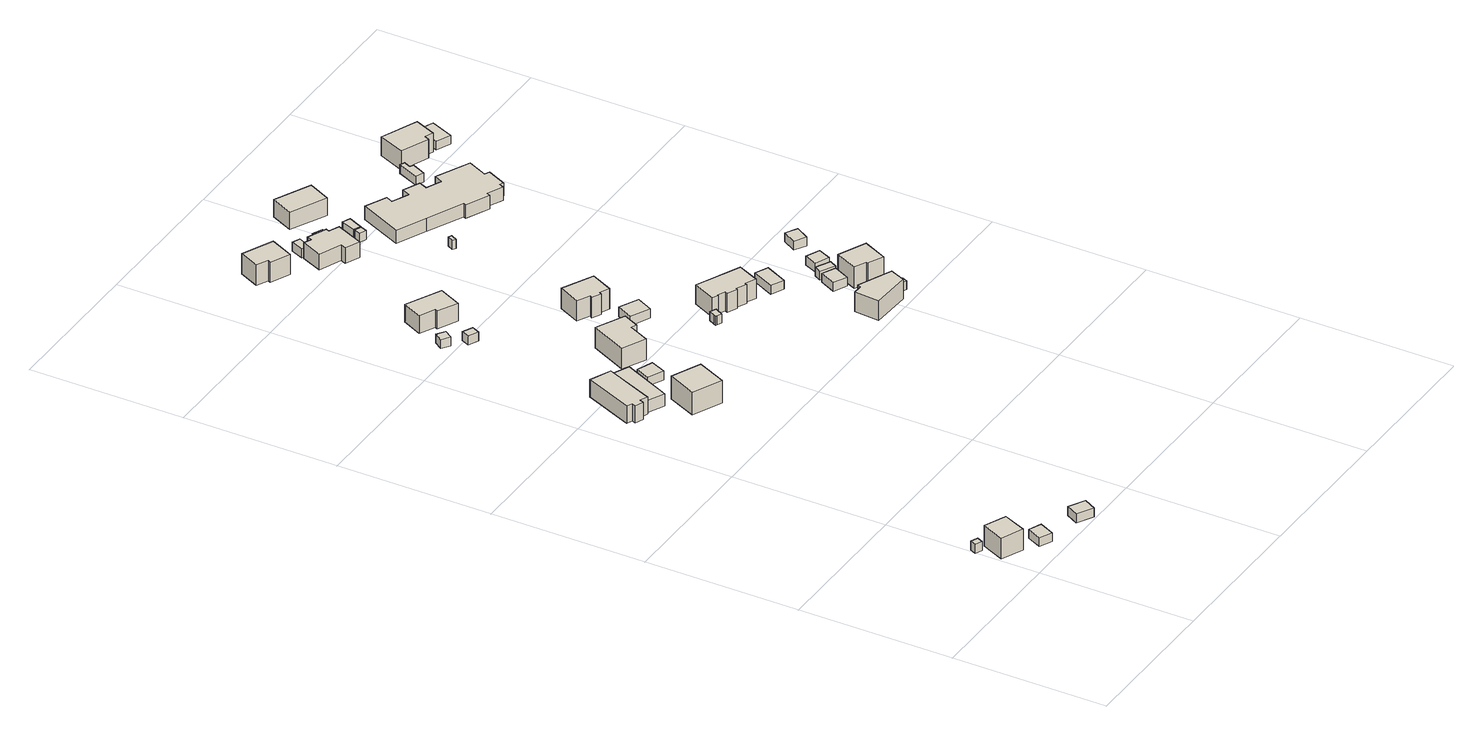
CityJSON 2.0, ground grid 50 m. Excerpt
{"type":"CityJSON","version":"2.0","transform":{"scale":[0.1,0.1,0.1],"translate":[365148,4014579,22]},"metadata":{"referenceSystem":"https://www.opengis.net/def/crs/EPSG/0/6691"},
"CityObjects":{
"building1":{"type":"Building","attributes":{"枝番":1,"利根川水系渡良瀬川洪水浸水想定区域（計画規模）.規模":"L1","利根川水系渡良瀬川洪水浸水想定区域（計画規模）.浸水ランク":"2","利根川水系渡良瀬川洪水浸水想定区域（計画規模）.浸水深":0.74,"利根川水系渡良瀬川洪水浸水想定区域（計画規模）.継続時間":12.6,"利根川水系渡良瀬川洪水浸水想定区域（想定最大規模）.規模":"L2","利根川水系渡良瀬川洪水浸水想定区域（想定最大規模）.浸水ランク":"2","利根川水系渡良瀬川洪水浸水想定区域（想定最大規模）.浸水深":2.66,"利根川水系渡良瀬川洪水浸水想定区域（想定最大規模）.継続時間":45.3,"利根川水系矢場川洪水浸水想定区域（想定最大規模）.規模":"L2","利根川水系矢場川洪水浸水想定区域（想定最大規模）.浸水ランク":"2","利根川水系矢場川洪水浸水想定区域（想定最大規模）.浸水深":0.76,"利根川水系矢場川洪水浸水想定区域（想定最大規模）.継続時間":23.1,"利根川水系多々良川洪水浸水想定区域（計画規模）.規模":"L1","利根川水系多々良川洪水浸水想定区域（計画規模）.浸水ランク":"2","利根川水系多々良川洪水浸水想定区域（計画規模）.浸水深":0.63,"利根川水系多々良川洪水浸水想定区域（計画規模）.継続時間":3.7,"利根川水系多々良川洪水浸水想定区域（想定最大規模）.規模":"L2","利根川水系多々良川洪水浸水想定区域（想定最大規模）.浸水ランク":"2","利根川水系多々良川洪水浸水想定区域（想定最大規模）.浸水深":0.99,"利根川水系多々良川洪水浸水想定区域（想定最大規模）.継続時間":13.7,"利根川水系利根川洪水浸水想定区域（想定最大規模）.規模":"L2","利根川水系利根川洪水浸水想定区域（想定最大規模）.浸水ランク":"2","利根川水系利根川洪水浸水想定区域（想定最大規模）.浸水深":0.806,"BuildingDetails.prefecture":"10","BuildingDetails.city":"10207"},"geometry":[{"type":"Solid","lod":"1","boundaries":[[[[0,1,2,3]],[[2,4,5,3]],[[1,6,4,2]],[[0,7,6,1]],[[3,5,7,0]],[[4,6,7,5]]]]}]},
"building2":{"type":"Building","attributes":{"枝番":1,"利根川水系渡良瀬川洪水浸水想定区域（計画規模）.規模":"L1","利根川水系渡良瀬川洪水浸水想定区域（計画規模）.浸水ランク":"2","利根川水系渡良瀬川洪水浸水想定区域（計画規模）.浸水深":0.74,"利根川水系渡良瀬川洪水浸水想定区域（計画規模）.継続時間":12.6,"利根川水系渡良瀬川洪水浸水想定区域（想定最大規模）.規模":"L2","利根川水系渡良瀬川洪水浸水想定区域（想定最大規模）.浸水ランク":"2","利根川水系渡良瀬川洪水浸水想定区域（想定最大規模）.浸水深":2.66,"利根川水系渡良瀬川洪水浸水想定区域（想定最大規模）.継続時間":45.3,"利根川水系矢場川洪水浸水想定区域（想定最大規模）.規模":"L2","利根川水系矢場川洪水浸水想定区域（想定最大規模）.浸水ランク":"2","利根川水系矢場川洪水浸水想定区域（想定最大規模）.浸水深":0.76,"利根川水系矢場川洪水浸水想定区域（想定最大規模）.継続時間":23.1,"利根川水系多々良川洪水浸水想定区域（計画規模）.規模":"L1","利根川水系多々良川洪水浸水想定区域（計画規模）.浸水ランク":"2","利根川水系多々良川洪水浸水想定区域（計画規模）.浸水深":0.63,"利根川水系多々良川洪水浸水想定区域（計画規模）.継続時間":3.7,"利根川水系多々良川洪水浸水想定区域（想定最大規模）.規模":"L2","利根川水系多々良川洪水浸水想定区域（想定最大規模）.浸水ランク":"2","利根川水系多々良川洪水浸水想定区域（想定最大規模）.浸水深":0.99,"利根川水系多々良川洪水浸水想定区域（想定最大規模）.継続時間":13.7,"利根川水系利根川洪水浸水想定区域（想定最大規模）.規模":"L2","利根川水系利根川洪水浸水想定区域（想定最大規模）.浸水ランク":"2","利根川水系利根川洪水浸水想定区域（想定最大規模）.浸水深":0.806,"usage":"411","measuredHeight":7.8,"BuildingDetails.prefecture":"10","BuildingDetails.city":"10207","BuildingDetails.surveyYear":2016},"geometry":[{"type":"Solid","lod":"1","boundaries":[[[[8,9,10,11]],[[10,12,13,11]],[[9,14,12,10]],[[8,15,14,9]],[[11,13,15,8]],[[12,14,15,13]]]]}]},
"building3":{"type":"Building","attributes":{"枝番":1,"利根川水系渡良瀬川洪水浸水想定区域（計画規模）.規模":"L1","利根川水系渡良瀬川洪水浸水想定区域（計画規模）.浸水ランク":"2","利根川水系渡良瀬川洪水浸水想定区域（計画規模）.浸水深":0.73,"利根川水系渡良瀬川洪水浸水想定区域（計画規模）.継続時間":12.6,"利根川水系渡良瀬川洪水浸水想定区域（想定最大規模）.規模":"L2","利根川水系渡良瀬川洪水浸水想定区域（想定最大規模）.浸水ランク":"2","利根川水系渡良瀬川洪水浸水想定区域（想定最大規模）.浸水深":2.65,"利根川水系渡良瀬川洪水浸水想定区域（想定最大規模）.継続時間":45.3,"利根川水系矢場川洪水浸水想定区域（想定最大規模）.規模":"L2","利根川水系矢場川洪水浸水想定区域（想定最大規模）.浸水ランク":"2","利根川水系矢場川洪水浸水想定区域（想定最大規模）.浸水深":0.75,"利根川水系矢場川洪水浸水想定区域（想定最大規模）.継続時間":23.1,"利根川水系多々良川洪水浸水想定区域（計画規模）.規模":"L1","利根川水系多々良川洪水浸水想定区域（計画規模）.浸水ランク":"2","利根川水系多々良川洪水浸水想定区域（計画規模）.浸水深":0.62,"利根川水系多々良川洪水浸水想定区域（計画規模）.継続時間":3.7,"利根川水系多々良川洪水浸水想定区域（想定最大規模）.規模":"L2","利根川水系多々良川洪水浸水想定区域（想定最大規模）.浸水ランク":"2","利根川水系多々良川洪水浸水想定区域（想定最大規模）.浸水深":0.99,"利根川水系多々良川洪水浸水想定区域（想定最大規模）.継続時間":13.7,"利根川水系利根川洪水浸水想定区域（想定最大規模）.規模":"L2","利根川水系利根川洪水浸水想定区域（想定最大規模）.浸水ランク":"2","利根川水系利根川洪水浸水想定区域（想定最大規模）.浸水深":0.806,"BuildingDetails.prefecture":"10","BuildingDetails.city":"10207"},"geometry":[{"type":"Solid","lod":"1","boundaries":[[[[16,17,18,19]],[[18,20,21,19]],[[17,22,20,18]],[[16,23,22,17]],[[19,21,23,16]],[[20,22,23,21]]]]}]},
"building4":{"type":"Building","attributes":{"枝番":1,"利根川水系渡良瀬川洪水浸水想定区域（計画規模）.規模":"L1","利根川水系渡良瀬川洪水浸水想定区域（計画規模）.浸水ランク":"1","利根川水系渡良瀬川洪水浸水想定区域（計画規模）.浸水深":0.33,"利根川水系渡良瀬川洪水浸水想定区域（計画規模）.継続時間":32.1,"利根川水系渡良瀬川洪水浸水想定区域（想定最大規模）.規模":"L2","利根川水系渡良瀬川洪水浸水想定区域（想定最大規模）.浸水ランク":"2","利根川水系渡良瀬川洪水浸水想定区域（想定最大規模）.浸水深":2.25,"利根川水系渡良瀬川洪水浸水想定区域（想定最大規模）.継続時間":70.8,"利根川水系矢場川洪水浸水想定区域（想定最大規模）.規模":"L2","利根川水系矢場川洪水浸水想定区域（想定最大規模）.浸水ランク":"1","利根川水系矢場川洪水浸水想定区域（想定最大規模）.浸水深":0.35,"利根川水系矢場川洪水浸水想定区域（想定最大規模）.継続時間":47.4,"利根川水系多々良川洪水浸水想定区域（計画規模）.規模":"L1","利根川水系多々良川洪水浸水想定区域（計画規模）.浸水ランク":"1","利根川水系多々良川洪水浸水想定区域（計画規模）.浸水深":0.22,"利根川水系多々良川洪水浸水想定区域（計画規模）.継続時間":11.8,"利根川水系多々良川洪水浸水想定区域（想定最大規模）.規模":"L2","利根川水系多々良川洪水浸水想定区域（想定最大規模）.浸水ランク":"2","利根川水系多々良川洪水浸水想定区域（想定最大規模）.浸水深":0.58,"利根川水系多々良川洪水浸水想定区域（想定最大規模）.継続時間":35.4,"利根川水系利根川洪水浸水想定区域（想定最大規模）.規模":"L2","利根川水系利根川洪水浸水想定区域（想定最大規模）.浸水ランク":"1","利根川水系利根川洪水浸水想定区域（想定最大規模）.浸水深":0.406,"BuildingDetails.prefecture":"10","BuildingDetails.city":"10207"},"geometry":[{"type":"Solid","lod":"1","boundaries":[[[[24,25,26,27]],[[26,28,29,27]],[[25,30,28,26]],[[24,31,30,25]],[[27,29,31,24]],[[28,30,31,29]]]]}]},
"building5":{"type":"Building","attributes":{"枝番":1,"利根川水系渡良瀬川洪水浸水想定区域（想定最大規模）.規模":"L2","利根川水系渡良瀬川洪水浸水想定区域（想定最大規模）.浸水ランク":"2","利根川水系渡良瀬川洪水浸水想定区域（想定最大規模）.浸水深":1.06,"利根川水系渡良瀬川洪水浸水想定区域（想定最大規模）.継続時間":4.5,"利根川水系矢場川洪水浸水想定区域（想定最大規模）.規模":"L2","利根川水系矢場川洪水浸水想定区域（想定最大規模）.浸水ランク":"1","利根川水系矢場川洪水浸水想定区域（想定最大規模）.浸水深":0.33,"usage":"431","measuredHeight":5.9,"BuildingDetails.prefecture":"10","BuildingDetails.city":"10207","BuildingDetails.surveyYear":2016},"geometry":[{"type":"Solid","lod":"1","boundaries":[[[[32,33,34,35,36,37,38,39]],[[38,40,41,39]],[[37,42,40,38]],[[36,43,42,37]],[[35,44,43,36]],[[34,45,44,35]],[[33,46,45,34]],[[32,47,46,33]],[[39,41,47,32]],[[40,42,43,44,45,46,47,41]]]]}]},
"building6":{"type":"Building","attributes":{"枝番":1,"利根川水系渡良瀬川洪水浸水想定区域（想定最大規模）.規模":"L2","利根川水系渡良瀬川洪水浸水想定区域（想定最大規模）.浸水ランク":"2","利根川水系渡良瀬川洪水浸水想定区域（想定最大規模）.浸水深":1.06,"利根川水系渡良瀬川洪水浸水想定区域（想定最大規模）.継続時間":4.5,"usage":"431","measuredHeight":4.8,"BuildingDetails.prefecture":"10","BuildingDetails.city":"10207","BuildingDetails.surveyYear":2016},"geometry":[{"type":"Solid","lod":"1","boundaries":[[[[48,49,50,51]],[[50,52,53,51]],[[49,54,52,50]],[[48,55,54,49]],[[51,53,55,48]],[[52,54,55,53]]]]}]},
"building7":{"type":"Building","attributes":{"枝番":1,"利根川水系渡良瀬川洪水浸水想定区域（計画規模）.規模":"L1","利根川水系渡良瀬川洪水浸水想定区域（想定最大規模）.規模":"L2","利根川水系渡良瀬川洪水浸水想定区域（想定最大規模）.浸水ランク":"2","利根川水系渡良瀬川洪水浸水想定区域（想定最大規模）.浸水深":1.46,"利根川水系渡良瀬川洪水浸水想定区域（想定最大規模）.継続時間":8.1,"利根川水系矢場川洪水浸水想定区域（想定最大規模）.規模":"L2","利根川水系矢場川洪水浸水想定区域（想定最大規模）.浸水ランク":"1","利根川水系矢場川洪水浸水想定区域（想定最大規模）.浸水深":0.17,"利根川水系多々良川洪水浸水想定区域（計画規模）.規模":"L1","利根川水系多々良川洪水浸水想定区域（想定最大規模）.規模":"L2","利根川水系多々良川洪水浸水想定区域（想定最大規模）.浸水ランク":"1","利根川水系多々良川洪水浸水想定区域（想定最大規模）.浸水深":0.2,"usage":"411","measuredHeight":8.8,"BuildingDetails.prefecture":"10","BuildingDetails.city":"10207","BuildingDetails.surveyYear":2016},"geometry":[{"type":"Solid","lod":"1","boundaries":[[[[56,57,58,59]],[[58,60,61,59]],[[57,62,60,58]],[[56,63,62,57]],[[59,61,63,56]],[[60,62,63,61]]]]}]},
"building8":{"type":"Building","attributes":{"枝番":1,"利根川水系渡良瀬川洪水浸水想定区域（計画規模）.規模":"L1","利根川水系渡良瀬川洪水浸水想定区域（想定最大規模）.規模":"L2","利根川水系渡良瀬川洪水浸水想定区域（想定最大規模）.浸水ランク":"2","利根川水系渡良瀬川洪水浸水想定区域（想定最大規模）.浸水深":1.15,"利根川水系渡良瀬川洪水浸水想定区域（想定最大規模）.継続時間":10.5,"利根川水系矢場川洪水浸水想定区域（想定最大規模）.規模":"L2","利根川水系多々良川洪水浸水想定区域（想定最大規模）.規模":"L2","usage":"411","BuildingDetails.prefecture":"10","BuildingDetails.city":"10207","BuildingDetails.surveyYear":2016},"geometry":[{"type":"Solid","lod":"1","boundaries":[[[[64,65,66,67]],[[66,68,69,67]],[[65,70,68,66]],[[64,71,70,65]],[[67,69,71,64]],[[68,70,71,69]]]]}]},
"building9":{"type":"Building","attributes":{"枝番":1,"利根川水系渡良瀬川洪水浸水想定区域（想定最大規模）.規模":"L2","利根川水系渡良瀬川洪水浸水想定区域（想定最大規模）.浸水ランク":"2","利根川水系渡良瀬川洪水浸水想定区域（想定最大規模）.浸水深":1.06,"利根川水系渡良瀬川洪水浸水想定区域（想定最大規模）.継続時間":4.4,"usage":"411","measuredHeight":3.4,"BuildingDetails.prefecture":"10","BuildingDetails.city":"10207","BuildingDetails.surveyYear":2016},"geometry":[{"type":"Solid","lod":"1","boundaries":[[[[72,73,74,75]],[[74,76,77,75]],[[73,78,76,74]],[[72,79,78,73]],[[75,77,79,72]],[[76,78,79,77]]]]}]},
"building10":{"type":"Building","attributes":{"枝番":1,"利根川水系渡良瀬川洪水浸水想定区域（想定最大規模）.規模":"L2","利根川水系渡良瀬川洪水浸水想定区域（想定最大規模）.浸水ランク":"2","利根川水系渡良瀬川洪水浸水想定区域（想定最大規模）.浸水深":1.15,"利根川水系渡良瀬川洪水浸水想定区域（想定最大規模）.継続時間":7.3,"利根川水系矢場川洪水浸水想定区域（想定最大規模）.規模":"L2","BuildingDetails.prefecture":"10","BuildingDetails.city":"10207"},"geometry":[{"type":"Solid","lod":"1","boundaries":[[[[80,81,82,83]],[[82,84,85,83]],[[81,86,84,82]],[[80,87,86,81]],[[83,85,87,80]],[[84,86,87,85]]]]}]},
"building11":{"type":"Building","attributes":{"枝番":1,"利根川水系渡良瀬川洪水浸水想定区域（計画規模）.規模":"L1","利根川水系渡良瀬川洪水浸水想定区域（想定最大規模）.規模":"L2","利根川水系渡良瀬川洪水浸水想定区域（想定最大規模）.浸水ランク":"2","利根川水系渡良瀬川洪水浸水想定区域（想定最大規模）.浸水深":0.96,"利根川水系渡良瀬川洪水浸水想定区域（想定最大規模）.継続時間":7,"利根川水系矢場川洪水浸水想定区域（想定最大規模）.規模":"L2","利根川水系矢場川洪水浸水想定区域（想定最大規模）.浸水ランク":"1","利根川水系矢場川洪水浸水想定区域（想定最大規模）.浸水深":0.46,"利根川水系多々良川洪水浸水想定区域（想定最大規模）.規模":"L2","usage":"411","measuredHeight":7.8,"BuildingDetails.prefecture":"10","BuildingDetails.city":"10207","BuildingDetails.surveyYear":2016},"geometry":[{"type":"Solid","lod":"1","boundaries":[[[[88,89,90,91,92,93]],[[92,94,95,93]],[[91,96,94,92]],[[90,97,96,91]],[[89,98,97,90]],[[88,99,98,89]],[[93,95,99,88]],[[94,96,97,98,99,95]]]]}]},
"building12":{"type":"Building","attributes":{"枝番":1,"利根川水系渡良瀬川洪水浸水想定区域（想定最大規模）.規模":"L2","利根川水系渡良瀬川洪水浸水想定区域（想定最大規模）.浸水ランク":"2","利根川水系渡良瀬川洪水浸水想定区域（想定最大規模）.浸水深":0.86,"利根川水系渡良瀬川洪水浸水想定区域（想定最大規模）.継続時間":4.4,"利根川水系矢場川洪水浸水想定区域（想定最大規模）.規模":"L2","usage":"411","measuredHeight":7.8,"BuildingDetails.prefecture":"10","BuildingDetails.city":"10207","BuildingDetails.surveyYear":2016},"geometry":[{"type":"Solid","lod":"1","boundaries":[[[[100,101,102,103,104,105]],[[104,106,107,105]],[[103,108,106,104]],[[102,109,108,103]],[[101,110,109,102]],[[100,111,110,101]],[[105,107,111,100]],[[106,108,109,110,111,107]]]]}]},
"building13":{"type":"Building","attributes":{"枝番":1,"利根川水系渡良瀬川洪水浸水想定区域（想定最大規模）.規模":"L2","利根川水系渡良瀬川洪水浸水想定区域（想定最大規模）.浸水ランク":"2","利根川水系渡良瀬川洪水浸水想定区域（想定最大規模）.浸水深":1.15,"利根川水系渡良瀬川洪水浸水想定区域（想定最大規模）.継続時間":4.1,"利根川水系矢場川洪水浸水想定区域（想定最大規模）.規模":"L2","usage":"411","measuredHeight":7.3,"BuildingDetails.prefecture":"10","BuildingDetails.city":"10207","BuildingDetails.surveyYear":2016},"geometry":[{"type":"Solid","lod":"1","boundaries":[[[[112,113,114,115,116,117]],[[116,118,119,117]],[[115,120,118,116]],[[114,121,120,115]],[[113,122,121,114]],[[112,123,122,113]],[[117,119,123,112]],[[118,120,121,122,123,119]]]]}]},
"building14":{"type":"Building","attributes":{"枝番":1,"利根川水系渡良瀬川洪水浸水想定区域（想定最大規模）.規模":"L2","利根川水系渡良瀬川洪水浸水想定区域（想定最大規模）.浸水ランク":"2","利根川水系渡良瀬川洪水浸水想定区域（想定最大規模）.浸水深":1.46,"利根川水系渡良瀬川洪水浸水想定区域（想定最大規模）.継続時間":7,"利根川水系矢場川洪水浸水想定区域（想定最大規模）.規模":"L2","利根川水系矢場川洪水浸水想定区域（想定最大規模）.浸水ランク":"1","利根川水系矢場川洪水浸水想定区域（想定最大規模）.浸水深":0.44,"usage":"411","measuredHeight":3.3,"BuildingDetails.prefecture":"10","BuildingDetails.city":"10207","BuildingDetails.surveyYear":2016},"geometry":[{"type":"Solid","lod":"1","boundaries":[[[[124,125,126,127]],[[126,128,129,127]],[[125,130,128,126]],[[124,131,130,125]],[[127,129,131,124]],[[128,130,131,129]]]]}]},
"building15":{"type":"Building","attributes":{"枝番":1,"利根川水系渡良瀬川洪水浸水想定区域（想定最大規模）.規模":"L2","利根川水系渡良瀬川洪水浸水想定区域（想定最大規模）.浸水ランク":"2","利根川水系渡良瀬川洪水浸水想定区域（想定最大規模）.浸水深":1.15,"利根川水系渡良瀬川洪水浸水想定区域（想定最大規模）.継続時間":8.5,"利根川水系矢場川洪水浸水想定区域（想定最大規模）.規模":"L2","利根川水系矢場川洪水浸水想定区域（想定最大規模）.浸水ランク":"1","利根川水系矢場川洪水浸水想定区域（想定最大規模）.浸水深":0.26,"usage":"411","measuredHeight":8.2,"BuildingDetails.prefecture":"10","BuildingDetails.city":"10207","BuildingDetails.surveyYear":2016},"geometry":[{"type":"Solid","lod":"1","boundaries":[[[[132,133,134,135,136,137,138,139]],[[138,140,141,139]],[[137,142,140,138]],[[136,143,142,137]],[[135,144,143,136]],[[134,145,144,135]],[[133,146,145,134]],[[132,147,146,133]],[[139,141,147,132]],[[140,142,143,144,145,146,147,141]]]]}]},
"building16":{"type":"Building","attributes":{"枝番":1,"利根川水系渡良瀬川洪水浸水想定区域（計画規模）.規模":"L1","利根川水系渡良瀬川洪水浸水想定区域（計画規模）.浸水ランク":"1","利根川水系渡良瀬川洪水浸水想定区域（計画規模）.浸水深":0.24,"利根川水系渡良瀬川洪水浸水想定区域（想定最大規模）.規模":"L2","利根川水系渡良瀬川洪水浸水想定区域（想定最大規模）.浸水ランク":"2","利根川水系渡良瀬川洪水浸水想定区域（想定最大規模）.浸水深":1.46,"利根川水系渡良瀬川洪水浸水想定区域（想定最大規模）.継続時間":7.2,"利根川水系矢場川洪水浸水想定区域（想定最大規模）.規模":"L2","利根川水系矢場川洪水浸水想定区域（想定最大規模）.浸水ランク":"1","利根川水系矢場川洪水浸水想定区域（想定最大規模）.浸水深":0.36,"利根川水系多々良川洪水浸水想定区域（想定最大規模）.規模":"L2","利根川水系多々良川洪水浸水想定区域（想定最大規模）.浸水ランク":"1","利根川水系多々良川洪水浸水想定区域（想定最大規模）.浸水深":0.49,"利根川水系利根川洪水浸水想定区域（想定最大規模）.規模":"L2","利根川水系利根川洪水浸水想定区域（想定最大規模）.浸水ランク":"1","利根川水系利根川洪水浸水想定区域（想定最大規模）.浸水深":0.304,"BuildingDetails.prefecture":"10","BuildingDetails.city":"10207"},"geometry":[{"type":"Solid","lod":"1","boundaries":[[[[148,149,150,151,152,153]],[[152,154,155,153]],[[151,156,154,152]],[[150,157,156,151]],[[149,158,157,150]],[[148,159,158,149]],[[153,155,159,148]],[[154,156,157,158,159,155]]]]}]},
"building17":{"type":"Building","attributes":{"枝番":1,"利根川水系渡良瀬川洪水浸水想定区域（想定最大規模）.規模":"L2","利根川水系渡良瀬川洪水浸水想定区域（想定最大規模）.浸水ランク":"2","利根川水系渡良瀬川洪水浸水想定区域（想定最大規模）.浸水深":1.15,"利根川水系渡良瀬川洪水浸水想定区域（想定最大規模）.継続時間":4.5,"usage":"411","BuildingDetails.prefecture":"10","BuildingDetails.city":"10207","BuildingDetails.surveyYear":2016},"geometry":[{"type":"Solid","lod":"1","boundaries":[[[[160,161,162,163]],[[162,164,165,163]],[[161,166,164,162]],[[160,167,166,161]],[[163,165,167,160]],[[164,166,167,165]]]]}]},
"building18":{"type":"Building","attributes":{"枝番":1,"利根川水系渡良瀬川洪水浸水想定区域（想定最大規模）.規模":"L2","利根川水系渡良瀬川洪水浸水想定区域（想定最大規模）.浸水ランク":"2","利根川水系渡良瀬川洪水浸水想定区域（想定最大規模）.浸水深":0.76,"利根川水系渡良瀬川洪水浸水想定区域（想定最大規模）.継続時間":4.5,"usage":"411","measuredHeight":7,"BuildingDetails.prefecture":"10","BuildingDetails.city":"10207","BuildingDetails.surveyYear":2016},"geometry":[{"type":"Solid","lod":"1","boundaries":[[[[168,169,170,171,172,173,174,175,176,177]],[[176,178,179,177]],[[175,180,178,176]],[[174,181,180,175]],[[173,182,181,174]],[[172,183,182,173]],[[171,184,183,172]],[[170,185,184,171]],[[169,186,185,170]],[[168,187,186,169]],[[177,179,187,168]],[[178,180,181,182,183,184,185,186,187,179]]]]}]},
"building19":{"type":"Building","attributes":{"枝番":1,"利根川水系渡良瀬川洪水浸水想定区域（想定最大規模）.規模":"L2","利根川水系渡良瀬川洪水浸水想定区域（想定最大規模）.浸水ランク":"2","利根川水系渡良瀬川洪水浸水想定区域（想定最大規模）.浸水深":1.36,"利根川水系渡良瀬川洪水浸水想定区域（想定最大規模）.継続時間":7.2,"利根川水系矢場川洪水浸水想定区域（想定最大規模）.規模":"L2","利根川水系矢場川洪水浸水想定区域（想定最大規模）.浸水ランク":"2","利根川水系矢場川洪水浸水想定区域（想定最大規模）.浸水深":0.63,"usage":"411","measuredHeight":7.8,"BuildingDetails.prefecture":"10","BuildingDetails.city":"10207","BuildingDetails.surveyYear":2016},"geometry":[{"type":"Solid","lod":"1","boundaries":[[[[188,189,190,191,192,193,194,195,196,197,198,199]],[[198,200,201,199]],[[197,202,200,198]],[[196,203,202,197]],[[195,204,203,196]],[[194,205,204,195]],[[193,206,205,194]],[[192,207,206,193]],[[191,208,207,192]],[[190,209,208,191]],[[189,210,209,190]],[[188,211,210,189]],[[199,201,211,188]],[[200,202,203,204,205,206,207,208,209,210,211,201]]]]}]},
"building20":{"type":"Building","attributes":{"枝番":1,"利根川水系渡良瀬川洪水浸水想定区域（想定最大規模）.規模":"L2","利根川水系渡良瀬川洪水浸水想定区域（想定最大規模）.浸水ランク":"2","利根川水系渡良瀬川洪水浸水想定区域（想定最大規模）.浸水深":1.15,"利根川水系渡良瀬川洪水浸水想定区域（想定最大規模）.継続時間":4.5,"usage":"411","measuredHeight":3.2,"BuildingDetails.prefecture":"10","BuildingDetails.city":"10207","BuildingDetails.surveyYear":2016},"geometry":[{"type":"Solid","lod":"1","boundaries":[[[[212,213,214,215]],[[214,216,217,215]],[[213,218,216,214]],[[212,219,218,213]],[[215,217,219,212]],[[216,218,219,217]]]]}]},
"building21":{"type":"Building","attributes":{"枝番":1,"利根川水系渡良瀬川洪水浸水想定区域（想定最大規模）.規模":"L2","利根川水系渡良瀬川洪水浸水想定区域（想定最大規模）.浸水ランク":"2","利根川水系渡良瀬川洪水浸水想定区域（想定最大規模）.浸水深":1.26,"利根川水系渡良瀬川洪水浸水想定区域（想定最大規模）.継続時間":4.5,"BuildingDetails.prefecture":"10","BuildingDetails.city":"10207"},"geometry":[{"type":"Solid","lod":"1","boundaries":[[[[220,221,222,223]],[[222,224,225,223]],[[221,226,224,222]],[[220,227,226,221]],[[223,225,227,220]],[[224,226,227,225]]]]}]},
"building22":{"type":"Building","attributes":{"枝番":1,"利根川水系渡良瀬川洪水浸水想定区域（計画規模）.規模":"L1","利根川水系渡良瀬川洪水浸水想定区域（計画規模）.浸水ランク":"1","利根川水系渡良瀬川洪水浸水想定区域（計画規模）.浸水深":0.13,"利根川水系渡良瀬川洪水浸水想定区域（計画規模）.継続時間":7.1,"利根川水系渡良瀬川洪水浸水想定区域（想定最大規模）.規模":"L2","利根川水系渡良瀬川洪水浸水想定区域（想定最大規模）.浸水ランク":"2","利根川水系渡良瀬川洪水浸水想定区域（想定最大規模）.浸水深":2.04,"利根川水系渡良瀬川洪水浸水想定区域（想定最大規模）.継続時間":27.8,"利根川水系矢場川洪水浸水想定区域（想定最大規模）.規模":"L2","利根川水系矢場川洪水浸水想定区域（想定最大規模）.浸水ランク":"1","利根川水系矢場川洪水浸水想定区域（想定最大規模）.浸水深":0.15,"利根川水系矢場川洪水浸水想定区域（想定最大規模）.継続時間":9.6,"利根川水系多々良川洪水浸水想定区域（計画規模）.規模":"L1","利根川水系多々良川洪水浸水想定区域（想定最大規模）.規模":"L2","利根川水系多々良川洪水浸水想定区域（想定最大規模）.浸水ランク":"1","利根川水系多々良川洪水浸水想定区域（想定最大規模）.浸水深":0.39,"利根川水系多々良川洪水浸水想定区域（想定最大規模）.継続時間":10.8,"利根川水系利根川洪水浸水想定区域（想定最大規模）.規模":"L2","利根川水系利根川洪水浸水想定区域（想定最大規模）.浸水ランク":"1","利根川水系利根川洪水浸水想定区域（想定最大規模）.浸水深":0.201,"usage":"411","measuredHeight":7.5,"BuildingDetails.prefecture":"10","BuildingDetails.city":"10207","BuildingDetails.surveyYear":2016},"geometry":[{"type":"Solid","lod":"1","boundaries":[[[[228,229,230,231,232,233]],[[232,234,235,233]],[[231,236,234,232]],[[230,237,236,231]],[[229,238,237,230]],[[228,239,238,229]],[[233,235,239,228]],[[234,236,237,238,239,235]]]]}]},
"building23":{"type":"Building","attributes":{"枝番":1,"利根川水系渡良瀬川洪水浸水想定区域（想定最大規模）.規模":"L2","利根川水系渡良瀬川洪水浸水想定区域（想定最大規模）.浸水ランク":"2","利根川水系渡良瀬川洪水浸水想定区域（想定最大規模）.浸水深":1.46,"利根川水系渡良瀬川洪水浸水想定区域（想定最大規模）.継続時間":5.4,"利根川水系矢場川洪水浸水想定区域（想定最大規模）.規模":"L2","BuildingDetails.prefecture":"10","BuildingDetails.city":"10207"},"geometry":[{"type":"Solid","lod":"1","boundaries":[[[[240,241,242,243]],[[242,244,245,243]],[[241,246,244,242]],[[240,247,246,241]],[[243,245,247,240]],[[244,246,247,245]]]]}]},
"building24":{"type":"Building","attributes":{"枝番":1,"利根川水系渡良瀬川洪水浸水想定区域（想定最大規模）.規模":"L2","利根川水系渡良瀬川洪水浸水想定区域（想定最大規模）.浸水ランク":"2","利根川水系渡良瀬川洪水浸水想定区域（想定最大規模）.浸水深":1.26,"利根川水系渡良瀬川洪水浸水想定区域（想定最大規模）.継続時間":4.5,"BuildingDetails.prefecture":"10","BuildingDetails.city":"10207"},"geometry":[{"type":"Solid","lod":"1","boundaries":[[[[248,249,250,251]],[[250,252,253,251]],[[249,254,252,250]],[[248,255,254,249]],[[251,253,255,248]],[[252,254,255,253]]]]}]},
"building25":{"type":"Building","attributes":{"枝番":1,"利根川水系渡良瀬川洪水浸水想定区域（計画規模）.規模":"L1","利根川水系渡良瀬川洪水浸水想定区域（計画規模）.浸水ランク":"1","利根川水系渡良瀬川洪水浸水想定区域（計画規模）.浸水深":0.23,"利根川水系渡良瀬川洪水浸水想定区域（想定最大規模）.規模":"L2","利根川水系渡良瀬川洪水浸水想定区域（想定最大規模）.浸水ランク":"2","利根川水系渡良瀬川洪水浸水想定区域（想定最大規模）.浸水深":2.16,"利根川水系渡良瀬川洪水浸水想定区域（想定最大規模）.継続時間":11.1,"利根川水系矢場川洪水浸水想定区域（想定最大規模）.規模":"L2","利根川水系矢場川洪水浸水想定区域（想定最大規模）.浸水ランク":"1","利根川水系矢場川洪水浸水想定区域（想定最大規模）.浸水深":0.4,"利根川水系多々良川洪水浸水想定区域（想定最大規模）.規模":"L2","利根川水系多々良川洪水浸水想定区域（想定最大規模）.浸水ランク":"2","利根川水系多々良川洪水浸水想定区域（想定最大規模）.浸水深":0.5,"利根川水系利根川洪水浸水想定区域（想定最大規模）.規模":"L2","利根川水系利根川洪水浸水想定区域（想定最大規模）.浸水ランク":"1","利根川水系利根川洪水浸水想定区域（想定最大規模）.浸水深":0.301,"BuildingDetails.prefecture":"10","BuildingDetails.city":"10207"},"geometry":[{"type":"Solid","lod":"1","boundaries":[[[[256,257,258,259]],[[258,260,261,259]],[[257,262,260,258]],[[256,263,262,257]],[[259,261,263,256]],[[260,262,263,261]]]]}]},
"building26":{"type":"Building","attributes":{"枝番":1,"利根川水系渡良瀬川洪水浸水想定区域（想定最大規模）.規模":"L2","利根川水系渡良瀬川洪水浸水想定区域（想定最大規模）.浸水ランク":"2","利根川水系渡良瀬川洪水浸水想定区域（想定最大規模）.浸水深":1.06,"利根川水系渡良瀬川洪水浸水想定区域（想定最大規模）.継続時間":6.5,"利根川水系矢場川洪水浸水想定区域（想定最大規模）.規模":"L2","usage":"411","measuredHeight":7.3,"BuildingDetails.prefecture":"10","BuildingDetails.city":"10207","BuildingDetails.surveyYear":2016},"geometry":[{"type":"Solid","lod":"1","boundaries":[[[[264,265,266,267]],[[266,268,269,267]],[[265,270,268,266]],[[264,271,270,265]],[[267,269,271,264]],[[268,270,271,269]]]]}]},
"building27":{"type":"Building","attributes":{"枝番":1,"利根川水系渡良瀬川洪水浸水想定区域（計画規模）.規模":"L1","利根川水系渡良瀬川洪水浸水想定区域（計画規模）.浸水ランク":"1","利根川水系渡良瀬川洪水浸水想定区域（計画規模）.浸水深":0.13,"利根川水系渡良瀬川洪水浸水想定区域（想定最大規模）.規模":"L2","利根川水系渡良瀬川洪水浸水想定区域（想定最大規模）.浸水ランク":"2","利根川水系渡良瀬川洪水浸水想定区域（想定最大規模）.浸水深":2.04,"利根川水系渡良瀬川洪水浸水想定区域（想定最大規模）.継続時間":10.4,"利根川水系矢場川洪水浸水想定区域（想定最大規模）.規模":"L2","利根川水系矢場川洪水浸水想定区域（想定最大規模）.浸水ランク":"1","利根川水系矢場川洪水浸水想定区域（想定最大規模）.浸水深":0.17,"利根川水系多々良川洪水浸水想定区域（想定最大規模）.規模":"L2","利根川水系多々良川洪水浸水想定区域（想定最大規模）.浸水ランク":"1","利根川水系多々良川洪水浸水想定区域（想定最大規模）.浸水深":0.39,"利根川水系利根川洪水浸水想定区域（想定最大規模）.規模":"L2","利根川水系利根川洪水浸水想定区域（想定最大規模）.浸水ランク":"1","利根川水系利根川洪水浸水想定区域（想定最大規模）.浸水深":0.201,"measuredHeight":3.9,"BuildingDetails.prefecture":"10","BuildingDetails.city":"10207"},"geometry":[{"type":"Solid","lod":"1","boundaries":[[[[272,273,274,275]],[[274,276,277,275]],[[273,278,276,274]],[[272,279,278,273]],[[275,277,279,272]],[[276,278,279,277]]]]}]},
"building28":{"type":"Building","attributes":{"枝番":1,"利根川水系渡良瀬川洪水浸水想定区域（計画規模）.規模":"L1","利根川水系渡良瀬川洪水浸水想定区域（計画規模）.継続時間":7.1,"利根川水系渡良瀬川洪水浸水想定区域（想定最大規模）.規模":"L2","利根川水系渡良瀬川洪水浸水想定区域（想定最大規模）.浸水ランク":"2","利根川水系渡良瀬川洪水浸水想定区域（想定最大規模）.浸水深":1.85,"利根川水系渡良瀬川洪水浸水想定区域（想定最大規模）.継続時間":27.8,"利根川水系矢場川洪水浸水想定区域（想定最大規模）.規模":"L2","利根川水系矢場川洪水浸水想定区域（想定最大規模）.継続時間":9.6,"利根川水系多々良川洪水浸水想定区域（計画規模）.規模":"L1","利根川水系多々良川洪水浸水想定区域（想定最大規模）.規模":"L2","利根川水系多々良川洪水浸水想定区域（想定最大規模）.浸水ランク":"1","利根川水系多々良川洪水浸水想定区域（想定最大規模）.浸水深":0.19,"利根川水系多々良川洪水浸水想定区域（想定最大規模）.継続時間":10.8,"利根川水系利根川洪水浸水想定区域（想定最大規模）.規模":"L2","利根川水系利根川洪水浸水想定区域（想定最大規模）.浸水ランク":"1","利根川水系利根川洪水浸水想定区域（想定最大規模）.浸水深":0.001,"BuildingDetails.prefecture":"10","BuildingDetails.city":"10207"},"geometry":[{"type":"Solid","lod":"1","boundaries":[[[[280,281,282,283]],[[282,284,285,283]],[[281,286,284,282]],[[280,287,286,281]],[[283,285,287,280]],[[284,286,287,285]]]]}]},
"building29":{"type":"Building","attributes":{"枝番":1,"利根川水系渡良瀬川洪水浸水想定区域（計画規模）.規模":"L1","利根川水系渡良瀬川洪水浸水想定区域（計画規模）.浸水ランク":"1","利根川水系渡良瀬川洪水浸水想定区域（計画規模）.浸水深":0.13,"利根川水系渡良瀬川洪水浸水想定区域（想定最大規模）.規模":"L2","利根川水系渡良瀬川洪水浸水想定区域（想定最大規模）.浸水ランク":"2","利根川水系渡良瀬川洪水浸水想定区域（想定最大規模）.浸水深":2.04,"利根川水系渡良瀬川洪水浸水想定区域（想定最大規模）.継続時間":10.4,"利根川水系矢場川洪水浸水想定区域（想定最大規模）.規模":"L2","利根川水系矢場川洪水浸水想定区域（想定最大規模）.浸水ランク":"1","利根川水系矢場川洪水浸水想定区域（想定最大規模）.浸水深":0.17,"利根川水系多々良川洪水浸水想定区域（想定最大規模）.規模":"L2","利根川水系多々良川洪水浸水想定区域（想定最大規模）.浸水ランク":"1","利根川水系多々良川洪水浸水想定区域（想定最大規模）.浸水深":0.39,"利根川水系利根川洪水浸水想定区域（想定最大規模）.規模":"L2","利根川水系利根川洪水浸水想定区域（想定最大規模）.浸水ランク":"1","利根川水系利根川洪水浸水想定区域（想定最大規模）.浸水深":0.201,"measuredHeight":8.1,"BuildingDetails.prefecture":"10","BuildingDetails.city":"10207"},"geometry":[{"type":"Solid","lod":"1","boundaries":[[[[288,289,290,291]],[[290,292,293,291]],[[289,294,292,290]],[[288,295,294,289]],[[291,293,295,288]],[[292,294,295,293]]]]}]},
"building30":{"type":"Building","attributes":{"枝番":1,"利根川水系渡良瀬川洪水浸水想定区域（計画規模）.規模":"L1","利根川水系渡良瀬川洪水浸水想定区域（計画規模）.浸水ランク":"1","利根川水系渡良瀬川洪水浸水想定区域（計画規模）.浸水深":0.03,"利根川水系渡良瀬川洪水浸水想定区域（想定最大規模）.規模":"L2","利根川水系渡良瀬川洪水浸水想定区域（想定最大規模）.浸水ランク":"2","利根川水系渡良瀬川洪水浸水想定区域（想定最大規模）.浸水深":1.65,"利根川水系渡良瀬川洪水浸水想定区域（想定最大規模）.継続時間":10.4,"利根川水系矢場川洪水浸水想定区域（想定最大規模）.規模":"L2","利根川水系矢場川洪水浸水想定区域（想定最大規模）.浸水ランク":"1","利根川水系矢場川洪水浸水想定区域（想定最大規模）.浸水深":0.06,"利根川水系多々良川洪水浸水想定区域（想定最大規模）.規模":"L2","利根川水系多々良川洪水浸水想定区域（想定最大規模）.浸水ランク":"1","利根川水系多々良川洪水浸水想定区域（想定最大規模）.浸水深":0.09,"利根川水系利根川洪水浸水想定区域（想定最大規模）.規模":"L2","利根川水系利根川洪水浸水想定区域（想定最大規模）.浸水ランク":"1","利根川水系利根川洪水浸水想定区域（想定最大規模）.浸水深":0.101,"usage":"411","measuredHeight":8.2,"BuildingDetails.prefecture":"10","BuildingDetails.city":"10207","BuildingDetails.surveyYear":2016},"geometry":[{"type":"Solid","lod":"1","boundaries":[[[[296,297,298,299,300,301]],[[300,302,303,301]],[[299,304,302,300]],[[298,305,304,299]],[[297,306,305,298]],[[296,307,306,297]],[[301,303,307,296]],[[302,304,305,306,307,303]]]]}]},
"building31":{"type":"Building","attributes":{"枝番":1,"利根川水系渡良瀬川洪水浸水想定区域（計画規模）.規模":"L1","利根川水系渡良瀬川洪水浸水想定区域（計画規模）.浸水ランク":"1","利根川水系渡良瀬川洪水浸水想定区域（計画規模）.浸水深":0.03,"利根川水系渡良瀬川洪水浸水想定区域（想定最大規模）.規模":"L2","利根川水系渡良瀬川洪水浸水想定区域（想定最大規模）.浸水ランク":"2","利根川水系渡良瀬川洪水浸水想定区域（想定最大規模）.浸水深":1.95,"利根川水系渡良瀬川洪水浸水想定区域（想定最大規模）.継続時間":11.1,"利根川水系矢場川洪水浸水想定区域（想定最大規模）.規模":"L2","利根川水系矢場川洪水浸水想定区域（想定最大規模）.浸水ランク":"1","利根川水系矢場川洪水浸水想定区域（想定最大規模）.浸水深":0.11,"利根川水系多々良川洪水浸水想定区域（想定最大規模）.規模":"L2","利根川水系多々良川洪水浸水想定区域（想定最大規模）.浸水ランク":"1","利根川水系多々良川洪水浸水想定区域（想定最大規模）.浸水深":0.28,"利根川水系利根川洪水浸水想定区域（想定最大規模）.規模":"L2","利根川水系利根川洪水浸水想定区域（想定最大規模）.浸水ランク":"1","利根川水系利根川洪水浸水想定区域（想定最大規模）.浸水深":0.101,"measuredHeight":3.3,"BuildingDetails.prefecture":"10","BuildingDetails.city":"10207"},"geometry":[{"type":"Solid","lod":"1","boundaries":[[[[308,309,310,311]],[[310,312,313,311]],[[309,314,312,310]],[[308,315,314,309]],[[311,313,315,308]],[[312,314,315,313]]]]}]},
"building32":{"type":"Building","attributes":{"枝番":1,"利根川水系渡良瀬川洪水浸水想定区域（想定最大規模）.規模":"L2","利根川水系渡良瀬川洪水浸水想定区域（想定最大規模）.浸水ランク":"2","利根川水系渡良瀬川洪水浸水想定区域（想定最大規模）.浸水深":1.36,"利根川水系渡良瀬川洪水浸水想定区域（想定最大規模）.継続時間":5.4,"利根川水系矢場川洪水浸水想定区域（想定最大規模）.規模":"L2","利根川水系矢場川洪水浸水想定区域（想定最大規模）.浸水ランク":"1","利根川水系矢場川洪水浸水想定区域（想定最大規模）.浸水深":0.08,"usage":"422","measuredHeight":7.3,"BuildingDetails.prefecture":"10","BuildingDetails.city":"10207","BuildingDetails.surveyYear":2016},"geometry":[{"type":"Solid","lod":"1","boundaries":[[[[316,317,318,319,320,321,322,323,324,325,326,327,328,329,330,331,332,333,334,335,336,337]],[[336,338,339,337]],[[335,340,338,336]],[[334,341,340,335]],[[333,342,341,334]],[[332,343,342,333]],[[331,344,343,332]],[[330,345,344,331]],[[329,346,345,330]],[[328,347,346,329]],[[327,348,347,328]],[[326,349,348,327]],[[325,350,349,326]],[[324,351,350,325]],[[323,352,351,324]],[[322,353,352,323]],[[321,354,353,322]],[[320,355,354,321]],[[319,356,355,320]],[[318,357,356,319]],[[317,358,357,318]],[[316,359,358,317]],[[337,339,359,316]],[[338,340,341,342,343,344,345,346,347,348,349,350,351,352,353,354,355,356,357,358,359,339]]]]}]},
"building33":{"type":"Building","attributes":{"枝番":1,"利根川水系渡良瀬川洪水浸水想定区域（計画規模）.規模":"L1","利根川水系渡良瀬川洪水浸水想定区域（計画規模）.浸水ランク":"1","利根川水系渡良瀬川洪水浸水想定区域（計画規模）.浸水深":0.14,"利根川水系渡良瀬川洪水浸水想定区域（想定最大規模）.規模":"L2","利根川水系渡良瀬川洪水浸水想定区域（想定最大規模）.浸水ランク":"2","利根川水系渡良瀬川洪水浸水想定区域（想定最大規模）.浸水深":1.86,"利根川水系渡良瀬川洪水浸水想定区域（想定最大規模）.継続時間":11.1,"利根川水系矢場川洪水浸水想定区域（想定最大規模）.規模":"L2","利根川水系矢場川洪水浸水想定区域（想定最大規模）.浸水ランク":"1","利根川水系矢場川洪水浸水想定区域（想定最大規模）.浸水深":0.07,"利根川水系多々良川洪水浸水想定区域（想定最大規模）.規模":"L2","利根川水系多々良川洪水浸水想定区域（想定最大規模）.浸水ランク":"1","利根川水系多々良川洪水浸水想定区域（想定最大規模）.浸水深":0.2,"利根川水系利根川洪水浸水想定区域（想定最大規模）.規模":"L2","利根川水系利根川洪水浸水想定区域（想定最大規模）.浸水ランク":"1","利根川水系利根川洪水浸水想定区域（想定最大規模）.浸水深":0.001,"usage":"411","BuildingDetails.prefecture":"10","BuildingDetails.city":"10207","BuildingDetails.surveyYear":2016},"geometry":[{"type":"Solid","lod":"1","boundaries":[[[[360,361,362,363]],[[362,364,365,363]],[[361,366,364,362]],[[360,367,366,361]],[[363,365,367,360]],[[364,366,367,365]]]]}]},
"building34":{"type":"Building","attributes":{"枝番":1,"利根川水系渡良瀬川洪水浸水想定区域（想定最大規模）.規模":"L2","利根川水系渡良瀬川洪水浸水想定区域（想定最大規模）.浸水ランク":"2","利根川水系渡良瀬川洪水浸水想定区域（想定最大規模）.浸水深":1.66,"利根川水系渡良瀬川洪水浸水想定区域（想定最大規模）.継続時間":6.3,"利根川水系矢場川洪水浸水想定区域（想定最大規模）.規模":"L2","利根川水系矢場川洪水浸水想定区域（想定最大規模）.浸水ランク":"1","利根川水系矢場川洪水浸水想定区域（想定最大規模）.浸水深":0.38,"BuildingDetails.prefecture":"10","BuildingDetails.city":"10207"},"geometry":[{"type":"Solid","lod":"1","boundaries":[[[[368,369,370,371,372,373]],[[372,374,375,373]],[[371,376,374,372]],[[370,377,376,371]],[[369,378,377,370]],[[368,379,378,369]],[[373,375,379,368]],[[374,376,377,378,379,375]]]]}]},
"building35":{"type":"Building","attributes":{"枝番":1,"利根川水系渡良瀬川洪水浸水想定区域（想定最大規模）.規模":"L2","利根川水系渡良瀬川洪水浸水想定区域（想定最大規模）.浸水ランク":"2","利根川水系渡良瀬川洪水浸水想定区域（想定最大規模）.浸水深":1.26,"利根川水系渡良瀬川洪水浸水想定区域（想定最大規模）.継続時間":5.2,"利根川水系矢場川洪水浸水想定区域（想定最大規模）.規模":"L2","利根川水系矢場川洪水浸水想定区域（想定最大規模）.浸水ランク":"1","利根川水系矢場川洪水浸水想定区域（想定最大規模）.浸水深":0.02,"usage":"411","measuredHeight":7.6,"BuildingDetails.prefecture":"10","BuildingDetails.city":"10207","BuildingDetails.surveyYear":2016},"geometry":[{"type":"Solid","lod":"1","boundaries":[[[[380,381,382,383,384,385]],[[384,386,387,385]],[[383,388,386,384]],[[382,389,388,383]],[[381,390,389,382]],[[380,391,390,381]],[[385,387,391,380]],[[386,388,389,390,391,387]]]]}]},
"building36":{"type":"Building","attributes":{"枝番":1,"利根川水系渡良瀬川洪水浸水想定区域（想定最大規模）.規模":"L2","利根川水系渡良瀬川洪水浸水想定区域（想定最大規模）.浸水ランク":"2","利根川水系渡良瀬川洪水浸水想定区域（想定最大規模）.浸水深":1.56,"利根川水系渡良瀬川洪水浸水想定区域（想定最大規模）.継続時間":5.2,"利根川水系矢場川洪水浸水想定区域（想定最大規模）.規模":"L2","利根川水系矢場川洪水浸水想定区域（想定最大規模）.浸水ランク":"1","利根川水系矢場川洪水浸水想定区域（想定最大規模）.浸水深":0.24,"measuredHeight":3.6,"BuildingDetails.prefecture":"10","BuildingDetails.city":"10207"},"geometry":[{"type":"Solid","lod":"1","boundaries":[[[[392,393,394,395]],[[394,396,397,395]],[[393,398,396,394]],[[392,399,398,393]],[[395,397,399,392]],[[396,398,399,397]]]]}]}
},
"vertices":[
[0,208,8],[9,228,8],[32,218,8],[23,198,8],[32,218,38],[23,198,38],[9,228,38],[0,208,38],
[11,129,8],[45,204,8],[115,173,8],[82,98,8],[115,173,79],[82,98,79],[45,204,79],[11,129,79],
[120,67,8],[142,115,8],[183,97,8],[160,48,8],[183,97,38],[160,48,38],[142,115,38],[120,67,38],
[274,35,10],[296,75,10],[348,46,10],[326,6,10],[348,46,40],[326,6,40],[296,75,40],[274,35,40],
[96,1367,17],[101,1380,17],[83,1388,17],[150,1545,17],[219,1516,17],[153,1359,17],[129,1369,17],[123,1356,17],[129,1369,75],[123,1356,75],[153,1359,75],[219,1516,75],[150,1545,75],[83,1388,75],[101,1380,75],[96,1367,75],
[153,1359,22],[219,1516,22],[277,1489,22],[206,1333,22],[277,1489,64],[206,1333,64],[219,1516,64],[153,1359,64],
[211,1246,17],[254,1340,17],[349,1297,17],[306,1203,17],[349,1297,94],[306,1203,94],[254,1340,94],[211,1246,94],
[270,1424,23],[291,1471,23],[342,1450,23],[321,1401,23],[342,1450,53],[321,1401,53],[291,1471,53],[270,1424,53],
[148,2028,24],[166,2055,24],[193,2037,24],[174,2010,24],[193,2037,54],[174,2010,54],[166,2055,54],[148,2028,54],
[202,1970,24],[214,1996,24],[247,1980,24],[235,1955,24],[247,1980,54],[235,1955,54],[214,1996,54],[202,1970,54],
[311,1532,22],[369,1651,22],[461,1606,22],[436,1554,22],[419,1562,22],[387,1495,22],[419,1562,92],[387,1495,92],[436,1554,92],[461,1606,92],[369,1651,92],[311,1532,92],
[231,2087,24],[235,2095,24],[185,2120,24],[217,2184,24],[330,2128,24],[295,2055,24],[330,2128,84],[295,2055,84],[217,2184,84],[185,2120,84],[235,2095,84],[231,2087,84],
[206,2615,23],[211,2625,23],[174,2642,23],[205,2707,23],[304,2661,23],[269,2586,23],[304,2661,92],[269,2586,92],[205,2707,92],[174,2642,92],[211,2625,92],[206,2615,92],
[525,1625,15],[551,1678,15],[613,1648,15],[587,1595,15],[613,1648,47],[587,1595,47],[551,1678,47],[525,1625,47],
[540,1734,15],[536,1726,15],[507,1740,15],[512,1749,15],[471,1769,15],[506,1839,15],[606,1790,15],[571,1719,15],[606,1790,84],[571,1719,84],[506,1839,84],[471,1769,84],[512,1749,84],[507,1740,84],[536,1726,84],[540,1734,84],
[644,1421,19],[655,1441,19],[674,1431,19],[660,1404,19],[644,1412,19],[641,1414,19],[644,1412,49],[641,1414,49],[660,1404,49],[674,1431,49],[655,1441,49],[644,1421,49],
[360,2600,23],[377,2641,23],[403,2630,23],[385,2589,23],[403,2630,53],[385,2589,53],[377,2641,53],[360,2600,53],
[397,2480,22],[404,2496,22],[332,2527,22],[362,2595,22],[386,2584,22],[393,2600,22],[454,2573,22],[449,2563,22],[483,2548,22],[444,2459,22],[483,2548,75],[444,2459,75],[449,2563,75],[454,2573,75],[393,2600,75],[386,2584,75],[362,2595,75],[332,2527,75],[404,2496,75],[397,2480,75],
[782,1397,20],[779,1391,20],[747,1406,20],[745,1402,20],[713,1417,20],[717,1425,20],[692,1436,20],[691,1433,20],[671,1442,20],[707,1516,20],[848,1450,20],[816,1381,20],[848,1450,85],[816,1381,85],[707,1516,85],[671,1442,85],[691,1433,85],[692,1436,85],[717,1425,85],[713,1417,85],[745,1402,85],[747,1406,85],[779,1391,85],[782,1397,85],
[434,2592,23],[444,2613,23],[476,2597,23],[465,2577,23],[476,2597,53],[465,2577,53],[444,2613,53],[434,2592,53],
[511,2497,22],[520,2519,22],[542,2510,22],[533,2488,22],[542,2510,52],[533,2488,52],[520,2519,52],[511,2497,52],
[897,1028,13],[903,1110,13],[933,1109,13],[939,1121,13],[1049,1072,13],[1028,1022,13],[1049,1072,79],[1028,1022,79],[939,1121,79],[933,1109,79],[903,1110,79],[897,1028,79],
[612,2253,19],[623,2273,19],[634,2268,19],[623,2247,19],[634,2268,49],[623,2247,49],[623,2273,49],[612,2253,49],
[519,2523,22],[539,2569,22],[564,2558,22],[543,2512,22],[564,2558,52],[543,2512,52],[539,2569,52],[519,2523,52],
[862,1360,14],[896,1431,14],[938,1411,14],[904,1340,14],[938,1411,44],[904,1340,44],[896,1431,44],[862,1360,44],
[469,2700,23],[504,2772,23],[620,2716,23],[585,2644,23],[620,2716,82],[585,2644,82],[504,2772,82],[469,2700,82],
[965,1214,12],[990,1266,12],[1033,1245,12],[1008,1193,12],[1033,1245,42],[1008,1193,42],[990,1266,42],[965,1214,42],
[1053,1050,11],[1062,1067,11],[1084,1056,11],[1076,1039,11],[1084,1056,41],[1076,1039,41],[1062,1067,41],[1053,1050,41],
[995,1275,13],[1007,1297,13],[1053,1273,13],[1041,1250,13],[1053,1273,43],[1041,1250,43],[1007,1297,43],[995,1275,43],
[1041,1146,13],[1043,1152,13],[1006,1169,13],[1039,1241,13],[1128,1200,13],[1092,1122,13],[1128,1200,86],[1092,1122,86],[1039,1241,86],[1006,1169,86],[1043,1152,86],[1041,1146,86],
[1024,1306,13],[1043,1348,13],[1088,1328,13],[1069,1286,13],[1088,1328,43],[1069,1286,43],[1043,1348,43],[1024,1306,43],
[694,2512,19],[684,2490,19],[737,2465,19],[749,2492,19],[804,2467,19],[792,2440,19],[841,2418,19],[854,2446,19],[964,2394,19],[935,2331,19],[950,2323,19],[921,2261,19],[909,2266,19],[902,2252,19],[852,2275,19],[846,2263,19],[770,2299,19],[774,2307,19],[656,2362,19],[560,2406,19],[624,2545,19],[658,2529,19],[624,2545,64],[658,2529,64],[560,2406,64],[656,2362,64],[774,2307,64],[770,2299,64],[846,2263,64],[852,2275,64],[902,2252,64],[909,2266,64],[921,2261,64],[950,2323,64],[935,2331,64],[964,2394,64],[854,2446,64],[841,2418,64],[792,2440,64],[804,2467,64],[749,2492,64],[737,2465,64],[684,2490,64],[694,2512,64],
[1091,1414,14],[1116,1458,14],[1154,1436,14],[1128,1392,14],[1154,1436,44],[1128,1392,44],[1116,1458,44],[1091,1414,44],
[848,2506,19],[879,2574,19],[893,2567,19],[883,2545,19],[895,2539,19],[874,2494,19],[895,2539,49],[874,2494,49],[883,2545,49],[893,2567,49],[879,2574,49],[848,2506,49],
[894,2579,20],[930,2664,20],[1048,2614,20],[1019,2545,20],[992,2556,20],[985,2541,20],[992,2556,84],[985,2541,84],[1019,2545,84],[1048,2614,84],[930,2664,84],[894,2579,84],
[1030,2541,21],[1061,2615,21],[1108,2596,21],[1077,2521,21],[1108,2596,51],[1077,2521,51],[1061,2615,51],[1030,2541,51]
]}
